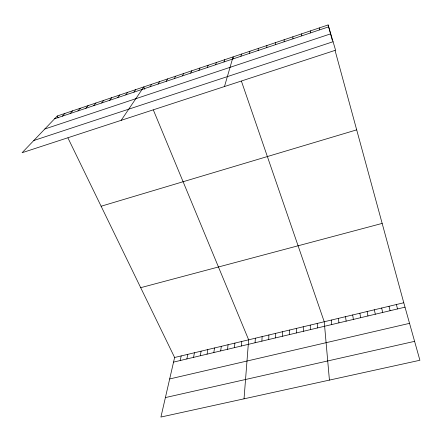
<?xml version="1.0" encoding="UTF-8"?>
<svg xmlns="http://www.w3.org/2000/svg" width="442" height="442" viewBox="0 0 442 442"><rect width="100%" height="100%" fill="white"/><g stroke="black" fill="none" stroke-linecap="round" stroke-linejoin="round"><path stroke-width="0.66" d="M284.156 41.769L284.167 39.725M282.515 336.246L282.537 331.715M275.604 337.881L275.697 333.351M268.73 339.517L268.891 334.975M261.885 341.141L262.112 336.594M275.41 44.703L275.526 42.631M255.073 342.754L255.365 338.207M244.028 398.822L248.653 339.81L153.352 109.986M241.338 346.014L241.763 341.456M266.714 47.62L266.935 45.515M234.42 347.661L234.906 343.091M227.531 349.296L228.083 344.721M220.674 350.92L221.293 346.346M213.845 352.539L214.53 347.959M258.067 50.521L258.399 48.388M207.055 354.152L207.801 349.567M200.292 355.76L201.104 351.163M193.557 357.357L194.436 352.76M249.47 53.405L249.907 51.239M186.861 358.948L187.8 354.346M180.192 360.528L181.192 355.921M67.93 137.915L174.612 357.495L160.916 417.049L419.9 360.258L403.773 302.759L335.091 50.565M240.923 56.272L241.465 54.079M224.481 86.544L233.072 56.902L233.719 58.792M223.978 61.952L224.724 59.709M215.58 64.77L216.425 62.499M207.226 67.576L208.171 65.272M198.922 70.361L199.966 68.029M190.662 73.129L191.806 70.77M182.452 75.886L183.69 73.499M174.286 78.621L175.618 76.212M166.17 81.345L167.595 78.908M158.098 84.052L159.612 81.593M150.07 86.748L151.678 84.262M121.191 120.318L143.783 86.914L144.777 89.306M133.904 92.168L135.7 89.632M125.771 94.897L127.655 92.334M117.688 97.61L119.66 95.019M109.649 100.306L111.71 97.693M101.654 102.986L103.804 100.351M93.704 105.655L95.942 102.992M85.798 108.307L88.124 105.621M77.941 110.942L80.35 108.235M70.123 113.566L72.615 110.831M62.35 116.174L64.924 113.417M57.278 115.992L22.1 152.728L335.583 50.206L328.119 24.951L57.278 115.992L58.178 117.837M54.62 118.765L328.671 26.835M44.819 129.003L330.738 33.813M33.802 140.506L333.075 41.719M101.124 206.232L356.688 129.86M140.694 287.681L382.164 223.409M174.612 357.495L403.773 302.759M173.551 362.103L405.01 307.168M169.678 378.954L409.552 323.345M165.391 397.585L414.596 341.346M241.431 81.184L324.235 321.754L329.428 380.098M328.119 24.951L330.29 32.923M330.467 33.586L332.257 40.156M396.375 304.527L397.529 308.947M389.004 306.284L390.082 310.715M319.223 27.94L319.665 29.857M381.673 308.035L382.673 312.472M374.374 309.781L375.297 314.223M367.109 311.516L367.954 315.964M359.882 313.24L360.65 317.699M310.383 30.912L310.709 32.863M352.683 314.958L353.379 319.422M345.522 316.671L346.141 321.141M338.395 318.373L338.937 322.853M301.593 33.868L301.809 35.846M331.296 320.069L331.771 324.555M317.201 323.433L317.533 327.931M310.207 325.108L310.461 329.61M292.853 36.808L292.958 38.813M303.24 326.771L303.427 331.279M296.306 328.428L296.422 332.942M289.405 330.075L289.449 334.6"/></g></svg>
